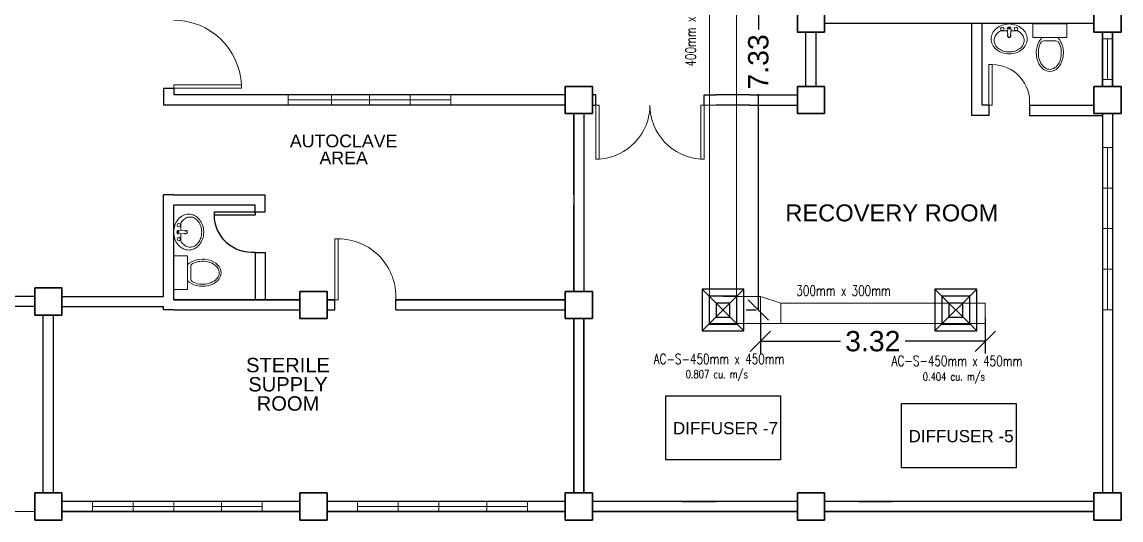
# Model space of a CAD drawing. Header units: millimetres. Extents: x 3 to 421, y 1 to 337.
# Drawn here: x 272.99 to 289.2, y 90.65 to 98 of the extents above; entities that cross this region are included whole.
import ezdxf

# ---------------------------------------------------------------- set-up
doc = ezdxf.new("R2010")
doc.units = ezdxf.units.MM
doc.header["$MEASUREMENT"] = 0
doc.layers.add('ahu line', color=7, linetype='Continuous', lineweight=20)
for name, color, linetype in [('diffuser', 7, 'Continuous'), ('ducting label', 7, 'Continuous'), ('label', 7, 'Continuous'), ('Legends', 7, 'Continuous')]:
    doc.layers.add(name, color=color, linetype=linetype)
doc.styles.add('Arch-Dim', font='simplex.shx', dxfattribs={"width": 0.75})
doc.styles.get("Standard").update_dxf_attribs({"font": 'arial.ttf'})
doc.styles.add('SWISSLT175', font='swissl.ttf', dxfattribs={"height": 0.175})
doc.dimstyles.new('Copy of dimension', dxfattribs={"dimtxt": 0.3, "dimasz": 0.3, "dimexe": 0.18, "dimexo": 0.0625, "dimgap": 0.09, "dimtad": 0, "dimzin": 0, "dimdsep": 46, "dimtxsty": 'Standard', "dimblk": 'OBLIQUE', "dimcen": 0.09, "dimclrd": 256, "dimclre": 256, "dimclrt": 256, "dimadec": 0, "dimazin": 0, "dimtfac": 1, "dimtofl": 0, "dimtmove": 0, "dimatfit": 3, "dimldrblk": 'OBLIQUE', "dimfxl": 1, "dimtolj": 1, "dimtzin": 0, "dimarcsym": 0})

# ---------------------------------------------------------------- blocks, each defined once
blk = doc.blocks.new('door-.60m')
at = {"color": 8, "ltscale": 0.03}
blk.add_lwpolyline([(0, 0), (0.05, 0), (0.05, 0.6), (0, 0.6)], close=True, dxfattribs=at)
blk.add_arc((0.05, 0.048), 0.552, 355.0209, 90, dxfattribs=at)
blk = doc.blocks.new('AC-S-12')
at = {"layer": 'diffuser'}
for p, q in [((-0.15, 0.15), (0.15, -0.15)), ((0.15, 0.15), (-0.15, -0.15)), ((-0.15, 0.15), (-0.15, -0.15)), ((0.15, 0.15), (-0.15, 0.15)), ((-0.1, 0.1), (-0.1, -0.1)), ((0.1, 0.1), (-0.1, 0.1)), ((0.1, -0.1), (0.1, 0.1)), ((0.15, -0.15), (0.15, 0.15)), ((-0.05, 0.05), (-0.05, -0.05)), ((0.05, 0.05), (-0.05, 0.05)), ((0.05, -0.05), (0.05, 0.05)), ((-0.05, -0.05), (0.05, -0.05)), ((-0.15, -0.15), (0.15, -0.15)), ((-0.1, -0.1), (0.1, -0.1))]:
    blk.add_line(p, q, dxfattribs=at)
for points in [[(-0.3582, 0.3582, 0, 0.0447, 0), (-0.2951, 0.295, 0, 0, 0), (-0.15, 0.15, 0, 0, 0)], [(0.3582, 0.3582, 0, 0.0447, 0), (0.2951, 0.295, 0, 0, 0), (0.15, 0.15, 0, 0, 0)], [(-0.3582, -0.3582, 0, 0.0447, 0), (-0.2951, -0.295, 0, 0, 0), (-0.15, -0.15, 0, 0, 0)], [(0.3582, -0.3582, 0, 0.0447, 0), (0.2951, -0.295, 0, 0, 0), (0.15, -0.15, 0, 0, 0)]]:
    blk.add_lwpolyline(points, format="xyseb", dxfattribs=at)
blk = doc.blocks.new('fcu')
at = {"layer": 'diffuser', "color": 7, "xscale": 2.052644456280903, "yscale": 2.052644456280903, "zscale": 2.052644456280903}
blk.add_blockref('AC-S-12', (0, 0), dxfattribs=at)
blk = doc.blocks.new('_Oblique')
at = {"color": 0, "linetype": 'ByBlock', "lineweight": -2}
blk.add_line((-0.5, -0.5), (0.5, 0.5), dxfattribs=at)
blk = doc.blocks.new('*D36')
at = {"layer": 'Defpoints', "color": 0, "transparency": 16777216}
for p in [(283.032, 101.072), (283.854, 93.745), (283.884, 93.745)]:
    blk.add_point(p, dxfattribs=at)
at = {"layer": 'diffuser', "lineweight": -2, "transparency": 16777216}
for p, q in [((283.095, 101.072), (284.034, 101.072)), ((283.854, 101.072), (283.854, 97.887)), ((283.854, 93.745), (283.854, 96.93)), ((283.821, 93.745), (283.674, 93.745))]:
    blk.add_line(p, q, dxfattribs=at)
at = {"layer": 'diffuser', "lineweight": -2, "transparency": 16777216, "xscale": 0.3, "yscale": 0.3, "zscale": 0.3}
for p, rotation in [((283.854, 101.072), 90), ((283.854, 93.745), 270)]:
    blk.add_blockref('_Oblique', p, dxfattribs=dict(at, rotation=rotation))
at = {"layer": 'diffuser', "transparency": 16777216, "insert": (283.854, 97.408), "char_height": 0.3, "attachment_point": 5, "rotation": 90}
blk.add_mtext('\\A1;7.33', dxfattribs=at)
blk = doc.blocks.new('*D37')
at = {"layer": 'Defpoints', "color": 0, "transparency": 16777216}
for p in [(283.884, 93.745), (287.2, 93.695), (287.2, 93.285)]:
    blk.add_point(p, dxfattribs=at)
at = {"layer": 'diffuser', "lineweight": -2, "transparency": 16777216}
for p, q in [((283.884, 93.683), (283.884, 93.105)), ((287.2, 93.633), (287.2, 93.105)), ((283.884, 93.285), (285.064, 93.285)), ((287.2, 93.285), (286.02, 93.285))]:
    blk.add_line(p, q, dxfattribs=at)
at = {"layer": 'diffuser', "lineweight": -2, "transparency": 16777216, "xscale": 0.3, "yscale": 0.3, "zscale": 0.3, "rotation": 180}
blk.add_blockref('_Oblique', (283.884, 93.285), dxfattribs=at)
at = {"layer": 'diffuser', "lineweight": -2, "transparency": 16777216, "xscale": 0.3, "yscale": 0.3, "zscale": 0.3}
blk.add_blockref('_Oblique', (287.2, 93.285), dxfattribs=at)
at = {"layer": 'diffuser', "transparency": 16777216, "insert": (285.542, 93.285), "char_height": 0.3, "attachment_point": 5}
blk.add_mtext('\\A1;3.32', dxfattribs=at)

msp = doc.modelspace()

# ---------------------------------------------------------------- linework, layer by layer
at = {"color": 8, "lineweight": 25}
for p, q in [((288.804, 97.974), (284.829, 97.974)), ((287.004, 96.618), (287.004, 97.968)), ((287.154, 96.768), (287.154, 97.968)), ((284.554, 97.047), (284.554, 97.849)), ((284.704, 97.047), (284.704, 97.849)), ((288.929, 97.849), (288.929, 97.047)), ((288.929, 97.047), (288.929, 97.849)), ((289.079, 97.849), (289.079, 97.047)), ((289.079, 97.047), (289.079, 97.849)), ((275.079, 97.022), (275.079, 96.922)), ((275.079, 97.022), (275.229, 97.022)), ((275.229, 97.022), (275.229, 96.93)), ((275.079, 96.922), (275.079, 96.772)), ((275.229, 96.93), (275.229, 96.922)), ((281.004, 96.922), (275.229, 96.922)), ((281.454, 96.922), (281.404, 96.922)), ((281.454, 96.772), (281.454, 96.922)), ((283.054, 96.922), (283.229, 96.922)), ((283.054, 96.772), (283.054, 96.922)), ((283.729, 96.922), (283.229, 96.922)), ((283.729, 96.922), (284.429, 96.922)), ((275.229, 96.772), (275.079, 96.772)), ((281.004, 96.772), (275.229, 96.772)), ((281.129, 96.647), (281.129, 95.072)), ((281.279, 96.647), (281.279, 95.072)), ((281.404, 96.772), (281.454, 96.772)), ((283.729, 96.772), (283.229, 96.772)), ((283.729, 96.772), (284.429, 96.772)), ((288.929, 96.647), (288.929, 91.047)), ((288.929, 96.647), (288.929, 91.047)), ((289.079, 96.647), (289.079, 91.047)), ((281.129, 95.447), (281.129, 96.622)), ((281.279, 96.622), (281.279, 94.022)), ((275.079, 93.947), (275.079, 95.447)), ((275.229, 95.447), (275.079, 95.447)), ((275.229, 93.897), (275.229, 95.297)), ((281.129, 94.022), (281.129, 95.297)), ((281.129, 95.072), (281.129, 94.022)), ((281.279, 95.072), (281.279, 94.022)), ((273.179, 93.947), (269.829, 93.947)), ((273.579, 93.947), (275.079, 93.947)), ((275.229, 93.897), (277.091, 93.897)), ((277.091, 93.897), (275.229, 93.897)), ((277.491, 93.897), (277.604, 93.897)), ((277.604, 93.897), (277.491, 93.897)), ((277.604, 93.747), (277.604, 93.897)), ((278.504, 93.897), (279.779, 93.897)), ((278.504, 93.747), (278.504, 93.897)), ((281.004, 93.897), (278.504, 93.897)), ((279.779, 93.897), (281.004, 93.897)), ((273.179, 93.797), (269.829, 93.797)), ((273.579, 93.797), (275.079, 93.797)), ((275.079, 93.747), (275.079, 93.797)), ((275.229, 93.747), (275.079, 93.747)), ((275.229, 93.747), (277.091, 93.747)), ((277.491, 93.747), (277.604, 93.747)), ((278.504, 93.747), (281.004, 93.747)), ((273.304, 91.047), (273.304, 93.672)), ((273.454, 91.047), (273.454, 93.672)), ((281.129, 93.622), (281.129, 91.047)), ((281.129, 91.047), (281.129, 93.622)), ((281.279, 93.622), (281.279, 91.047)), ((281.279, 91.047), (281.279, 93.622)), ((281.129, 92.922), (281.129, 91.047)), ((277.091, 90.922), (273.579, 90.922)), ((277.091, 90.922), (275.229, 90.922)), ((281.004, 90.922), (277.491, 90.922)), ((281.004, 90.922), (277.491, 90.922)), ((284.429, 90.922), (281.404, 90.922)), ((282.729, 90.922), (283.229, 90.922)), ((288.804, 90.922), (284.829, 90.922)), ((285.329, 90.922), (285.829, 90.922)), ((277.091, 90.772), (273.579, 90.772)), ((273.579, 90.772), (277.091, 90.772)), ((277.091, 90.772), (275.079, 90.772)), ((281.004, 90.772), (277.491, 90.772)), ((281.004, 90.772), (277.491, 90.772)), ((277.491, 90.772), (281.004, 90.772)), ((284.429, 90.772), (281.404, 90.772)), ((281.404, 90.772), (284.429, 90.772)), ((288.804, 90.772), (284.829, 90.772)), ((284.829, 90.772), (288.804, 90.772))]:
    msp.add_line(p, q, dxfattribs=at)
at = {"color": 8, "lineweight": 9}
for p, q in [((287.904, 97.968), (287.904, 97.768)), ((288.404, 97.968), (287.904, 97.968)), ((288.404, 97.768), (288.404, 97.968)), ((287.539, 97.77), (287.526, 97.892)), ((287.568, 97.77), (287.582, 97.892)), ((287.904, 97.768), (288.404, 97.768)), ((288.063, 97.718), (288.244, 97.718)), ((289.079, 97.748), (288.929, 97.748)), ((288.929, 97.748), (288.929, 97.148)), ((289.004, 97.748), (289.004, 97.148)), ((289.079, 97.448), (289.079, 97.748)), ((288.929, 97.148), (289.079, 97.148)), ((284.829, 97.047), (284.829, 96.922)), ((276.916, 96.772), (276.916, 96.922)), ((276.916, 96.922), (279.316, 96.922)), ((279.316, 96.847), (276.916, 96.847)), ((277.554, 96.772), (277.554, 96.922)), ((278.116, 96.772), (278.116, 96.922)), ((278.716, 96.772), (278.716, 96.922)), ((279.316, 96.922), (279.316, 96.772)), ((278.116, 96.772), (276.916, 96.772)), ((278.116, 96.772), (279.316, 96.772)), ((281.279, 96.647), (281.279, 96.622)), ((289.079, 96.647), (289.079, 96.147)), ((289.079, 96.147), (288.929, 96.147)), ((288.929, 96.147), (288.929, 93.747)), ((289.004, 96.147), (289.004, 93.747)), ((289.079, 94.947), (289.079, 96.147)), ((289.079, 95.547), (288.929, 95.547)), ((281.129, 94.922), (281.129, 95.072)), ((275.427, 94.911), (275.305, 94.924)), ((275.427, 94.882), (275.305, 94.869)), ((289.079, 94.947), (288.929, 94.947)), ((289.079, 93.747), (289.079, 94.947)), ((275.229, 94.547), (275.429, 94.547)), ((275.229, 94.047), (275.229, 94.547)), ((275.429, 94.547), (275.429, 94.047)), ((275.479, 94.387), (275.479, 94.206)), ((289.079, 94.347), (288.929, 94.347)), ((275.429, 94.047), (275.229, 94.047)), ((288.929, 93.747), (289.079, 93.747)), ((274.029, 90.772), (274.029, 90.922)), ((276.535, 90.847), (274.029, 90.847)), ((274.629, 90.772), (274.629, 90.922)), ((275.229, 90.922), (275.229, 90.772)), ((275.335, 90.922), (276.535, 90.922)), ((275.935, 90.922), (275.935, 90.772)), ((276.535, 90.922), (276.535, 90.772)), ((277.941, 90.772), (277.941, 90.922)), ((280.447, 90.847), (277.941, 90.847)), ((278.541, 90.772), (278.541, 90.922)), ((279.141, 90.922), (279.141, 90.772)), ((279.247, 90.922), (280.447, 90.922)), ((279.847, 90.922), (279.847, 90.772)), ((280.447, 90.922), (280.447, 90.772)), ((281.404, 90.922), (282.129, 90.922)), ((282.129, 90.922), (282.729, 90.922)), ((283.729, 90.922), (283.229, 90.922)), ((283.729, 90.922), (284.429, 90.922)), ((284.829, 90.922), (285.329, 90.922)), ((286.329, 90.922), (285.829, 90.922)), ((286.329, 90.922), (287.329, 90.922)), ((287.329, 90.922), (287.929, 90.922)), ((287.929, 90.922), (288.804, 90.922)), ((273.179, 90.772), (257.854, 90.772)), ((275.229, 90.772), (274.029, 90.772)), ((279.141, 90.772), (277.941, 90.772))]:
    msp.add_line(p, q, dxfattribs=at)
at = {"color": 8, "lineweight": 13}
for p, q in [((275.229, 97.072), (275.229, 97.022)), ((276.229, 97.072), (275.229, 97.072)), ((275.229, 97.072), (275.229, 97.022)), ((275.229, 97.022), (276.229, 97.022)), ((276.229, 97.022), (276.229, 97.072)), ((281.454, 96.772), (281.504, 96.772)), ((281.504, 96.772), (281.454, 96.772)), ((281.454, 96.772), (281.454, 95.972)), ((281.504, 95.972), (281.504, 96.772)), ((283.004, 95.972), (283.004, 96.772)), ((283.004, 96.772), (283.054, 96.772)), ((283.004, 96.772), (283.229, 96.772)), ((283.054, 96.772), (283.054, 95.972)), ((281.454, 95.972), (281.504, 95.972)), ((283.054, 95.972), (283.004, 95.972))]:
    msp.add_line(p, q, dxfattribs=at)
at = {"color": 8, "lineweight": 25, "ltscale": 0.4}
for p, q in [((287.254, 96.768), (287.154, 96.768)), ((287.254, 96.768), (287.254, 96.618)), ((287.854, 96.768), (287.854, 96.618)), ((287.854, 96.768), (288.804, 96.768)), ((287.254, 96.618), (287.004, 96.618)), ((287.854, 96.618), (288.929, 96.618)), ((275.229, 95.447), (276.579, 95.447)), ((276.579, 95.197), (276.579, 95.447)), ((275.229, 95.297), (276.429, 95.297)), ((275.229, 95.297), (276.429, 95.297)), ((276.429, 95.197), (276.429, 95.297)), ((276.429, 95.197), (276.579, 95.197)), ((276.429, 94.597), (276.579, 94.597)), ((276.429, 94.597), (276.429, 93.897)), ((276.579, 94.597), (276.579, 93.897))]:
    msp.add_line(p, q, dxfattribs=at)
at = {"color": 8, "lineweight": 35}
for points in [[(284.429, 98.249), (284.829, 98.249), (284.829, 97.849), (284.429, 97.849)], [(288.804, 98.249), (289.204, 98.249), (289.204, 97.849), (288.804, 97.849)], [(281.004, 97.047), (281.404, 97.047), (281.404, 96.647), (281.004, 96.647)], [(284.429, 97.047), (284.829, 97.047), (284.829, 96.647), (284.429, 96.647)], [(288.804, 97.047), (289.204, 97.047), (289.204, 96.647), (288.804, 96.647)], [(273.179, 94.072), (273.579, 94.072), (273.579, 93.672), (273.179, 93.672)], [(277.091, 94.022), (277.491, 94.022), (277.491, 93.622), (277.091, 93.622)], [(281.004, 94.022), (281.404, 94.022), (281.404, 93.622), (281.004, 93.622)], [(273.179, 91.047), (273.579, 91.047), (273.579, 90.647), (273.179, 90.647)], [(277.091, 91.047), (277.491, 91.047), (277.491, 90.647), (277.091, 90.647)], [(281.004, 91.047), (281.404, 91.047), (281.404, 90.647), (281.004, 90.647)], [(284.429, 91.047), (284.829, 91.047), (284.829, 90.647), (284.429, 90.647)], [(288.804, 91.047), (289.204, 91.047), (289.204, 90.647), (288.804, 90.647)]]:
    msp.add_lwpolyline(points, close=True, dxfattribs=at)
at = {"color": 8, "lineweight": 9}
for points in [[(287.289, 97.747, 0.11576), (287.308, 97.664, 0.104047), (287.366, 97.591, 0.090875), (287.45, 97.543, 0.083344), (287.554, 97.526, 0.083344), (287.657, 97.543, 0.090875), (287.741, 97.591, 0.104047), (287.799, 97.664, 0.11576), (287.819, 97.747, 0.11576), (287.799, 97.829, 0.104047), (287.741, 97.903, 0.090875), (287.657, 97.95, 0.083344), (287.554, 97.968, 0.083344), (287.45, 97.95, 0.090875), (287.366, 97.903, 0.104047), (287.308, 97.829, 0.11576)], [(275.45, 95.162, -0.11576), (275.532, 95.142, -0.104047), (275.606, 95.084, -0.090875), (275.653, 95, -0.083344), (275.671, 94.897, -0.083344), (275.653, 94.793, -0.090875), (275.606, 94.709, -0.104047), (275.532, 94.651, -0.11576), (275.45, 94.632, -0.11576), (275.367, 94.651, -0.104047), (275.293, 94.709, -0.090875), (275.246, 94.793, -0.083344), (275.229, 94.897, -0.083344), (275.246, 95, -0.090875), (275.293, 95.084, -0.104047), (275.367, 95.142, -0.11576)]]:
    msp.add_lwpolyline(points, format="xyb", close=True, dxfattribs=at)
for points in [[(287.331, 97.726, 0.124838), (287.347, 97.663, 0.105788), (287.396, 97.606, 0.086697), (287.466, 97.569, 0.076776), (287.554, 97.556, 0.076776), (287.641, 97.569, 0.086697), (287.711, 97.606, 0.105788), (287.76, 97.663, 0.124838), (287.776, 97.726, 0.124838), (287.76, 97.788, 0.105788), (287.711, 97.846, 0.040067), (287.68, 97.866), (287.578, 97.866, 0.040067)], [(287.529, 97.866), (287.427, 97.866, 0.040067), (287.396, 97.846, 0.105788), (287.347, 97.788, 0.124838), (287.331, 97.726, 0.124838)], [(275.471, 95.119, -0.124838), (275.533, 95.103, -0.105788), (275.591, 95.054, -0.086697), (275.627, 94.984, -0.076776), (275.641, 94.897, -0.076776), (275.627, 94.809, -0.086697), (275.591, 94.739, -0.105788), (275.533, 94.69, -0.124838), (275.471, 94.674, -0.124838), (275.408, 94.69, -0.105788), (275.35, 94.739, -0.040067), (275.331, 94.77), (275.331, 94.872, -0.040067)], [(275.331, 94.921), (275.331, 95.023, -0.040067), (275.35, 95.054, -0.105788), (275.408, 95.103, -0.124838), (275.471, 95.119, -0.124838)]]:
    msp.add_lwpolyline(points, format="xyb", dxfattribs=at)
for points in [[(288.929, 97.748), (289.079, 97.748), (289.079, 97.148), (288.929, 97.148)], [(279.316, 96.772), (276.916, 96.772), (276.916, 96.922), (279.316, 96.922)], [(276.916, 96.922), (279.316, 96.922), (279.316, 96.772), (276.916, 96.772)], [(288.929, 96.147), (289.079, 96.147), (289.079, 93.747), (288.929, 93.747)], [(274.029, 90.922), (276.535, 90.922), (276.535, 90.772), (274.029, 90.772)], [(277.941, 90.922), (280.447, 90.922), (280.447, 90.772), (277.941, 90.772)]]:
    msp.add_lwpolyline(points, close=True, dxfattribs=at)
at = {"color": 8, "lineweight": 13, "ltscale": 0.03}
for points in [[(287.254, 96.768), (287.304, 96.768), (287.304, 97.368), (287.254, 97.368)], [(277.604, 93.897), (277.654, 93.897), (277.654, 94.797), (277.604, 94.797)]]:
    msp.add_lwpolyline(points, close=True, dxfattribs=at)
at = {"color": 8, "lineweight": 9}
for centre, radius in [((287.452, 97.895), 0.0255), ((287.554, 97.901), 0.0095), ((287.655, 97.895), 0.0255), ((275.302, 94.998), 0.0255), ((275.295, 94.897), 0.0095), ((275.302, 94.795), 0.0255)]:
    msp.add_circle(centre, radius, dxfattribs=at)
at = {"color": 8, "lineweight": 13}
for centre, radius, start, end in [((275.229, 97.022), 1, 2.866, 90), ((281.454, 96.772), 0.8, 273.5833, 0), ((283.054, 96.772), 0.8, 180, 266.4167)]:
    msp.add_arc(centre, radius, start, end, dxfattribs=at)
at = {"color": 8, "lineweight": 9}
for centre, radius, start, end in [((287.554, 97.895), 0.028, 353.7545, 186.2455), ((287.554, 97.793), 0.025, 138.7978, 233.6932), ((287.554, 97.793), 0.025, 306.3068, 41.2022), ((287.554, 97.864), 0.0948, 261.2026, 278.7974), ((287.554, 97.793), 0.025, 251.3793, 288.6207), ((288.063, 97.668), 0.05, 90, 151.8499), ((288.244, 97.668), 0.05, 28.0084, 90), ((275.302, 94.897), 0.028, 83.7545, 276.2455), ((275.404, 94.897), 0.025, 36.3068, 131.2022), ((275.404, 94.897), 0.025, 228.7978, 323.6932), ((275.333, 94.897), 0.0948, 351.2026, 8.7974), ((275.404, 94.897), 0.025, 341.3793, 18.6207), ((275.529, 94.387), 0.05, 118.1501, 180), ((275.529, 94.206), 0.05, 180, 241.9916)]:
    msp.add_arc(centre, radius, start, end, dxfattribs=at)
at = {"color": 8, "lineweight": 13, "ltscale": 0.03}
for centre, radius, start in [((287.304, 96.816), 0.552, 355.0209), ((277.654, 93.945), 0.851, 356.7268)]:
    msp.add_arc(centre, radius, start, 90, dxfattribs=at)
at = {"color": 8, "lineweight": 9}
msp.add_ellipse((288.154, 97.543), major_axis=(0, 0.275), ratio=0.727273, start_param=0.612555, end_param=5.670631, dxfattribs=at)
at = {"color": 8, "lineweight": 9, "extrusion": (0, 0, -1)}
msp.add_ellipse((275.654, 94.297), major_axis=(-0.275, 0), ratio=0.727273, start_param=0.612555, end_param=5.670631, dxfattribs=at)
at = {"color": 8, "lineweight": 9}
for points in [[(288.019, 97.691), (288.01, 97.675), (288.003, 97.657), (287.976, 97.566), (287.981, 97.479), (288.039, 97.347), (288.089, 97.306), (288.187, 97.292), (288.239, 97.318), (288.313, 97.429), (288.331, 97.513), (288.315, 97.627), (288.304, 97.662), (288.288, 97.691)], [(275.505, 94.431), (275.522, 94.44), (275.54, 94.448), (275.631, 94.474), (275.718, 94.469), (275.85, 94.412), (275.891, 94.361), (275.904, 94.263), (275.878, 94.211), (275.767, 94.137), (275.684, 94.119), (275.57, 94.135), (275.535, 94.146), (275.505, 94.162)]]:
    msp.add_open_spline(points, degree=3, knots=[0.937253, 0.937253, 0.937253, 0.937253, 1.185372, 1.185372, 2.113864, 2.113864, 3.042356, 3.042356, 3.970847, 3.970847, 4.899339, 4.899339, 5.346062, 5.346062, 5.346062, 5.346062], dxfattribs=at)
at = {"layer": 'ahu line', "linetype": 'Continuous'}
for p, q in [((283.132, 93.545), (283.132, 100.772)), ((283.532, 93.533), (283.532, 100.772)), ((283.332, 93.945), (283.884, 93.945)), ((283.884, 93.945), (283.884, 93.545)), ((283.884, 93.945), (284.184, 93.845)), ((284.184, 93.845), (287.2, 93.845)), ((284.184, 93.845), (284.184, 93.545)), ((287.2, 93.845), (287.2, 93.545)), ((283.132, 93.545), (287.2, 93.545))]:
    msp.add_line(p, q, dxfattribs=at)
at = {"layer": 'Legends'}
for points in [[(282.488, 92.482), (284.18, 92.482), (284.18, 91.533), (282.488, 91.533)], [(285.963, 92.365), (287.655, 92.365), (287.655, 91.416), (285.963, 91.416)]]:
    msp.add_lwpolyline(points, close=True, dxfattribs=at)

# ---------------------------------------------------------------- block references
at = {"color": 8, "lineweight": 9, "ltscale": 0.4, "xscale": -1, "rotation": 90}
msp.add_blockref('door-.60m', (276.429, 95.197), dxfattribs=at)
at = {"layer": 'Legends', "linetype": 'Continuous', "lineweight": 25}
for p in [(283.332, 93.745), (286.767, 93.745)]:
    msp.add_blockref('fcu', p, dxfattribs=at)

# ---------------------------------------------------------------- texts
at = {"layer": 'ducting label', "color": 7, "linetype": 'Continuous', "lineweight": 25, "insert": (282.779, 97.339), "char_height": 0.15, "attachment_point": 1, "rotation": 90, "style": 'Arch-Dim'}
msp.add_mtext_dynamic_manual_height_columns('\\A1;400mm x 350mm', width=1.81836, gutter_width=1.011, heights=[0], dxfattribs=at)
at = {"layer": 'ducting label', "color": 7, "linetype": 'Continuous', "lineweight": 25, "attachment_point": 1, "style": 'Arch-Dim'}
for s, width, insert, char_height in [('\\A1;300mm x 300mm', 2.0543, (284.414, 94.107), 0.15), ('\\A1;AC-S-450mm x 450mm', 2.37631, (282.309, 93.099), 0.15), ('\\A1;AC-S-450mm x 450mm', 2.30611, (285.819, 93.07), 0.15), ('\\A1;0.807 cu. m/s', 1.719, (282.781, 92.86), 0.12), ('\\A1;0.404 cu. m/s', 1.719, (286.279, 92.824), 0.12)]:
    msp.add_mtext_dynamic_manual_height_columns(s, width=width, gutter_width=1.011, heights=[0], dxfattribs=dict(at, insert=insert, char_height=char_height))
at = {"layer": 'label', "color": 8, "lineweight": 9, "ltscale": 0.4, "attachment_point": 5, "line_spacing_factor": 0.8, "style": 'SWISSLT175'}
for s, insert, char_height in [('AUTOCLAVE\\PAREA', (277.735, 96.117), 0.1875), ('RECOVERY ROOM', (285.822, 95.178), 0.25), ('STERILE\\PSUPPLY\\PROOM', (276.914, 92.649), 0.2125)]:
    msp.add_mtext(s, dxfattribs=dict(at, insert=insert, char_height=char_height))
at = {"layer": 'Legends', "linetype": 'Continuous', "lineweight": 25, "char_height": 0.18, "attachment_point": 1}
for s, insert in [('DIFFUSER -7', (282.593, 92.092)), ('DIFFUSER -5', (286.069, 91.975))]:
    msp.add_mtext_dynamic_manual_height_columns(s, width=1.77294, gutter_width=1.011, heights=[0], dxfattribs=dict(at, insert=insert))

# ---------------------------------------------------------------- dimensions: what is measured, and where the dimension line sits
at = {"layer": 'diffuser'}
dim = msp.add_linear_dim(base=(283.854, 93.745), p1=(283.032, 101.072), p2=(283.884, 93.745), angle=90, dimstyle='Copy of dimension', dxfattribs=at)
dim.commit()
dim.dimension.update_dxf_attribs({"geometry": '*D36', "text_midpoint": (283.854, 97.408)})
dim = msp.add_linear_dim(base=(287.2, 93.285), p1=(283.884, 93.745), p2=(287.2, 93.695), dimstyle='Copy of dimension', dxfattribs=at)
dim.commit()
dim.dimension.update_dxf_attribs({"geometry": '*D37', "text_midpoint": (285.542, 93.285)})

doc.saveas('drawing.dxf')
